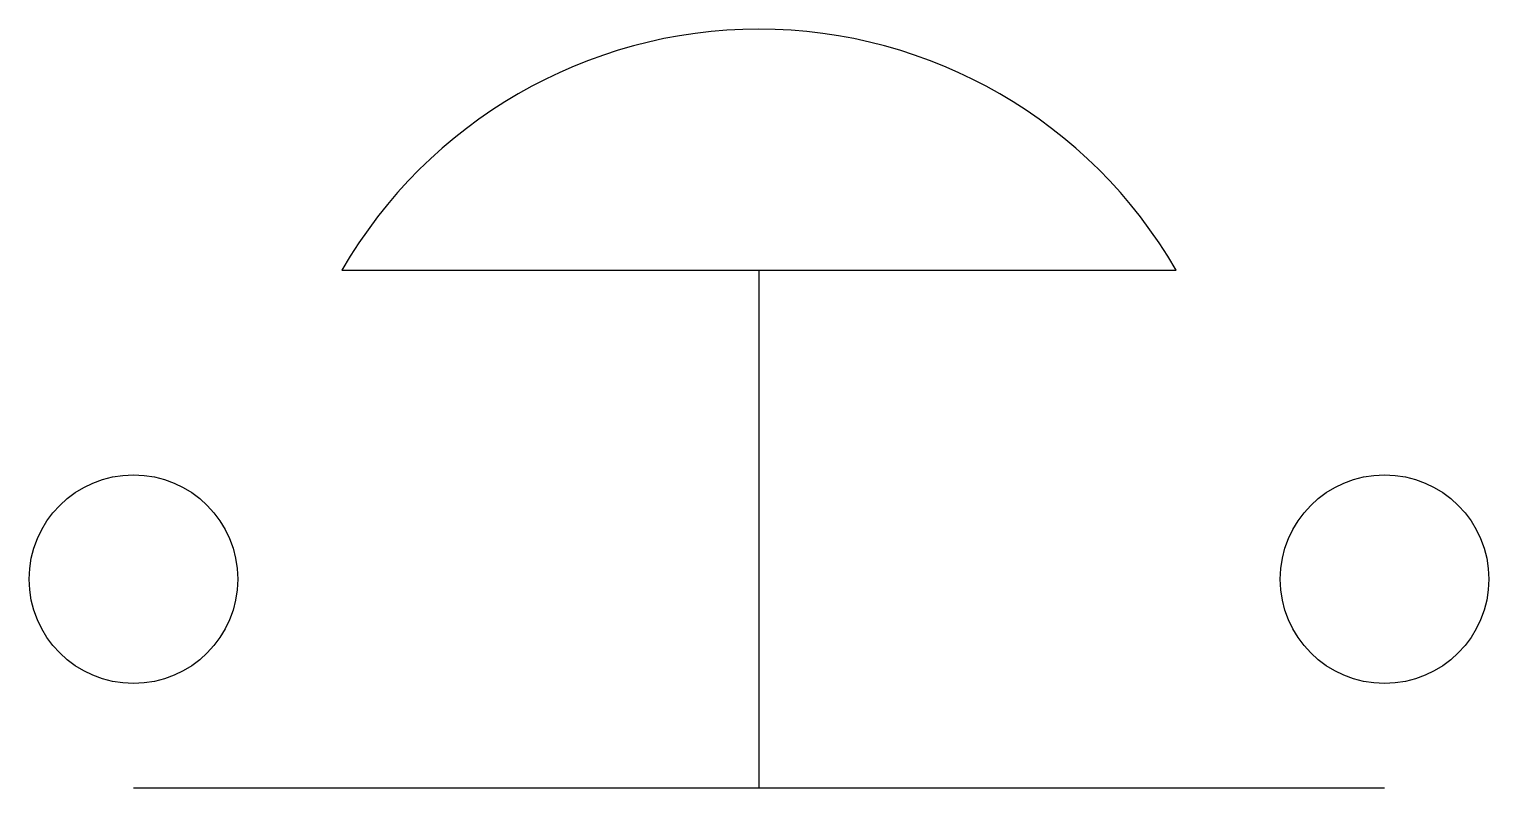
# Model space of a CAD drawing. Header units: millimetres. Extents: x -2932.932 to -2932.349, y 3742.011 to 3742.314.
import ezdxf

# ---------------------------------------------------------------- set-up
doc = ezdxf.new("R2010")
doc.units = ezdxf.units.MM
doc.header["$LTSCALE"] = 10
doc.layers.add('Ele_diagramas', color=2, linetype='Continuous')

msp = doc.modelspace()

# ---------------------------------------------------------------- linework, layer by layer
at = {"layer": 'Ele_diagramas', "color": 3}
for p, q in [((-2932.80749, 3742.21763), (-2932.47416, 3742.21763)), ((-2932.64083, 3742.21763), (-2932.64083, 3742.01086))]:
    msp.add_line(p, q, dxfattribs=at)
at = {"layer": 'Ele_diagramas', "color": 4}
msp.add_line((-2932.89083, 3742.01086), (-2932.39083, 3742.01086), dxfattribs=at)
at = {"layer": 'Ele_diagramas', "color": 2}
for centre in [(-2932.89083, 3742.09419), (-2932.39083, 3742.09419)]:
    msp.add_circle(centre, 0.04167, dxfattribs=at)
at = {"layer": 'Ele_diagramas', "color": 3}
msp.add_arc((-2932.64083, 3742.12141), 0.19245, 30, 150, dxfattribs=at)

doc.saveas('drawing.dxf')
